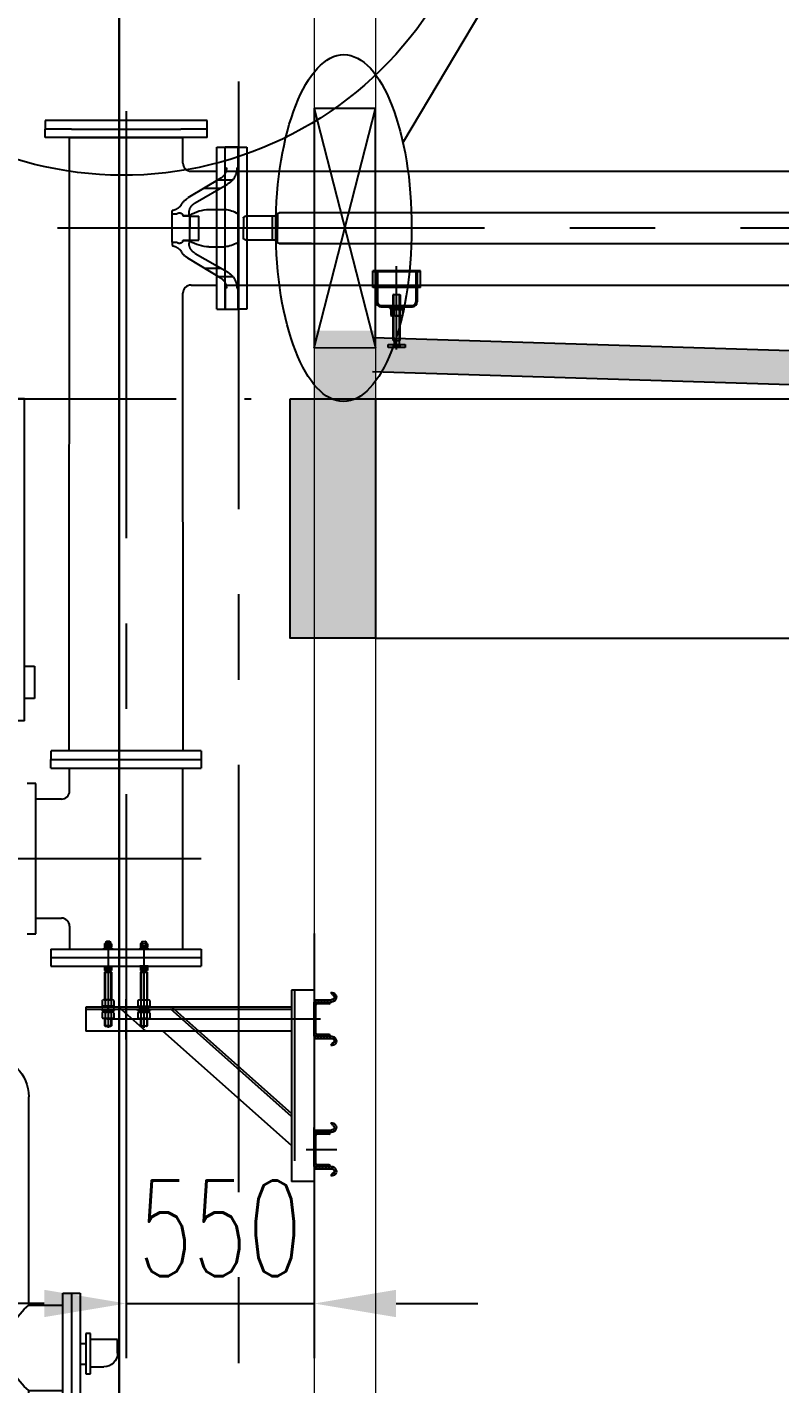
# Model space of a CAD drawing. Extents: x -61205 to 26665, y -81742 to 98141.
# Drawn here: x -31208 to -29004, y -16197 to -12225 of the extents above; entities that cross this region are included whole.
import ezdxf

# ---------------------------------------------------------------- set-up
doc = ezdxf.new("R2010")
doc.units = 0
doc.header["$LTSCALE"] = 1000
doc.header["$MEASUREMENT"] = 0
for name, pattern in [('CENTER', [2, 1.25, -0.25, 0.25, -0.25]), ('DOTE', [2.42, 2, -0.2, 0.02, -0.2]), ('F', [0.75, 0.5, -0.25]), ('G', [2, 1.25, -0.25, 0.25, -0.25])]:
    doc.linetypes.add(name, pattern=pattern)
doc.layers.get('0').update_dxf_attribs({"linetype": 'CONTINUOUS'})
doc.layers.get('DEFPOINTS').update_dxf_attribs({"linetype": 'CONTINUOUS'})
for name, color, linetype in [('01', 7, 'CONTINUOUS'), ('02', 1, 'CONTINUOUS'), ('04', 2, 'F'), ('05', 4, 'G'), ('06', 4, 'G'), ('08', 1, 'CONTINUOUS'), ('09', 3, 'CONTINUOUS'), ('11', 6, 'CONTINUOUS'), ('DOTE', 7, 'CENTER')]:
    doc.layers.add(name, color=color, linetype=linetype)
doc.layers.add('WALL', color=9, linetype='CONTINUOUS', lineweight=13)
doc.styles.add('intecad', font='geditxt.shx', dxfattribs={"width": 0.667, "bigfont": 'hzfs_1.shx'})
doc.dimstyles.new('INTE$0', dxfattribs={"dimscale": 100, "dimtxt": 3.5, "dimasz": 3, "dimexe": 2, "dimexo": 0, "dimgap": 1, "dimtad": 1, "dimdsep": 46, "dimtxsty": 'intecad', "dimcen": 0, "dimclrd": 7, "dimclre": 7, "dimclrt": 6, "dimadec": 0, "dimazin": 2, "dimtp": 0.1, "dimtm": 0.1, "dimtfac": 0.71, "dimtix": 1, "dimtmove": 0, "dimatfit": 3, "dimfxl": 1, "dimlwd": -1, "dimlwe": -1, "dimarcsym": 0})
pattern_1 = [(45, (0, 0), (-4.490128, 4.490128), [])]

# ---------------------------------------------------------------- blocks, each defined once
blk = doc.blocks.new('*D201')
at = {"layer": '09', "color": 7, "transparency": 16777216}
for p, q in [((-26387.8, -13352.7), (-26387.8, -18087.6)), ((-30587.8, -17313.3), (-30587.8, -18087.6)), ((-30287.8, -17887.6), (-26687.8, -17887.6))]:
    blk.add_line(p, q, dxfattribs=at)
for points in [[(-30287.8, -17837.6), (-30287.8, -17937.6), (-30587.8, -17887.6)], [(-26687.8, -17837.6), (-26687.8, -17937.6), (-26387.8, -17887.6)]]:
    blk.add_solid(points, dxfattribs=at)
at = {"layer": 'DEFPOINTS', "color": 0, "transparency": 16777216}
for p in [(-26387.8, -13352.7, 0), (-30587.8, -17313.3, 0), (-26387.8, -17887.6)]:
    blk.add_point(p, dxfattribs=at)
at = {"layer": '09', "color": 6, "transparency": 16777216, "insert": (-28487.8, -17612.6), "char_height": 350, "attachment_point": 5, "style": 'intecad'}
blk.add_mtext('4200', dxfattribs=at)
blk = doc.blocks.new('*D204')
at = {"layer": '09', "color": 7, "transparency": 16777216}
for p, q in [((-30917.8, -14878.3), (-30917.8, -16121.5)), ((-30367.9, -14878.3), (-30367.9, -16121.5)), ((-31157.8, -15961.5), (-31397.8, -15961.5)), ((-30917.8, -15961.5), (-30367.9, -15961.5)), ((-30127.9, -15961.5), (-29887.9, -15961.5))]:
    blk.add_line(p, q, dxfattribs=at)
for points in [[(-31157.8, -15921.5), (-31157.8, -16001.5), (-30917.8, -15961.5)], [(-30127.9, -15921.5), (-30127.9, -16001.5), (-30367.9, -15961.5)]]:
    blk.add_solid(points, dxfattribs=at)
at = {"layer": 'DEFPOINTS', "color": 0, "transparency": 16777216}
for p in [(-30917.8, -14878.3, 0), (-30367.9, -14878.3, 0), (-30367.9, -15961.5)]:
    blk.add_point(p, dxfattribs=at)
at = {"layer": '09', "color": 6, "transparency": 16777216, "insert": (-30642.8, -15741.5), "char_height": 280, "attachment_point": 5, "style": 'intecad'}
blk.add_mtext('550', dxfattribs=at)
blk = doc.blocks.new('螺母')
at = {"layer": '01'}
for p, q in [((-21, 0), (-21, -4.6)), ((21, 0), (-21, 0)), ((21, -4.6), (21, 0)), ((-21, -4.6), (21, -4.6)), ((-17.3, -9.7), (-15, -8.6)), ((-17.3, -9.7), (-17.3, -25.5)), ((-17.3, -25.5), (-15, -26.6)), ((-16.8, -4.6), (-16.8, -8.6)), ((-16.8, -4.6), (-0.8, -4.6)), ((-16.8, -8.6), (1.5, -8.6)), ((15, -8.6), (-15, -8.6)), ((15, -26.6), (-15, -26.6)), ((-8.7, -9.7), (-8.7, -25.5)), ((-0.8, -4.6), (1.5, -8.6)), ((0.8, -4.6), (16.8, -4.6)), ((0.8, -4.6), (3.1, -8.6)), ((3.1, -8.6), (16.8, -8.6)), ((8.7, -9.7), (8.7, -25.5)), ((17.3, -9.7), (15, -8.6)), ((17.3, -25.5), (15, -26.6)), ((16.8, -8.6), (16.8, -4.6)), ((17.3, -9.7), (17.3, -25.5))]:
    blk.add_line(p, q, dxfattribs=at)
for centre, radius, start, end in [((-13, -17.8), 9.19, 61.8938, 111.8938), ((-13, -17.4), 9.19, 248.1062, 298.1062), ((0, -43.7), 35.1, 75.7323, 104.2677), ((0, 8.5), 35.1, 255.7323, 284.2677), ((13, -17.8), 9.19, 68.1062, 118.1062), ((13, -17.4), 9.19, 241.8938, 291.8938)]:
    blk.add_arc(centre, radius, start, end, dxfattribs=at)
blk = doc.blocks.new('51203006P200穿墙支架')
at = {"layer": '01'}
for p, q in [((70, 224.1), (-70, 224.1)), ((-70, 175), (-70, 224.1)), ((70, 221.2), (-70, 221.2)), ((-60, 221.2), (-60, 133)), ((-60, 221.2), (-56, 221.2)), ((-56, 221.2), (-56, 133)), ((56, 221.2), (56, 133)), ((56, 221.2), (60, 221.2)), ((60, 221.2), (60, 133)), ((70, 175), (70, 224.1)), ((70, 175), (-70, 175)), ((-46, 123), (46, 123)), ((-46, 119), (46, 119)), ((-9.9, 20), (-10, 119)), ((10.1, 20), (10, 119)), ((-9.9, 20), (10.1, 20)), ((-7.4, 20), (-7.4, 5)), ((7.6, 20), (7.6, 5))]:
    blk.add_line(p, q, dxfattribs=at)
at = {"layer": '01', "ltscale": 0.5}
for p, q in [((-24.9, 8), (-11.9, 8)), ((-24.9, 0), (-24.9, 8)), ((25.1, 0), (-24.9, 0)), ((-11.9, 8), (12.1, 8)), ((-7.4, 5), (7.6, 5)), ((12.1, 8), (25.1, 8)), ((25.1, 8), (25.1, 0))]:
    blk.add_line(p, q, dxfattribs=at)
at = {"layer": '01'}
for centre, radius, start, end in [((-46, 133), 14, 180, 270), ((-46, 133), 10, 180, 270), ((46, 133), 14, 270, 0), ((46, 133), 10, 270, 0)]:
    blk.add_arc(centre, radius, start, end, dxfattribs=at)
at = {"layer": '02', "ltscale": 0.5}
for p, q in [((-8.4, 20), (-8.4, 155)), ((8.5, 20), (8.4, 155))]:
    blk.add_line(p, q, dxfattribs=at)
at = {"layer": '04', "ltscale": 0.5}
for p, q in [((-8.4, 155), (-10, 153.4)), ((-10, 119), (-10, 153.4)), ((-8.4, 155), (8.4, 155)), ((8.4, 155), (10, 153.4)), ((10, 153.4), (10, 119)), ((-11.9, 8), (-11.9, 5)), ((-11.9, 5), (12.1, 5)), ((12.1, 5), (12.1, 8))]:
    blk.add_line(p, q, dxfattribs=at)
at = {"layer": '05', "ltscale": 0.5}
blk.add_line((0, -6.7), (0, 238.2), dxfattribs=at)
at = {"layer": '11'}
blk.add_blockref('螺母', (0, 119), dxfattribs=at)
blk = doc.blocks.new('454555')
h = blk.add_hatch()
h.set_pattern_fill('ANSI31', color=256, scale=2, style=0)
h.set_pattern_definition(pattern_1)
h.paths.add_polyline_path([(1375.7, 3145.2), (1380.7, 3152.1, 1.093067), (1378.3, 3124.5), (1426.4, 3124.5), (1426.4, 3131.2), (1378.9, 3131.2, -0.873843)])
h = blk.add_hatch()
h.set_pattern_fill('ANSI31', color=256, scale=2, style=0)
h.set_pattern_definition(pattern_1)
h.paths.add_polyline_path([(1378.3, 3024.5, 1.093067), (1380.7, 2996.9), (1375.7, 3003.8, -0.873843), (1378.9, 3017.8), (1426.4, 3017.8), (1426.4, 3024.5)])
at = {"ltscale": 0.5}
for p, q in [((1375.7, 3145.2), (1380.7, 3152.1)), ((1426.4, 3124.5), (1378.3, 3124.5)), ((1426.4, 3131.2), (1378.9, 3131.2)), ((1382.4, 3124.5), (1382.4, 3123.7)), ((1382.4, 3124.5), (1382.4, 3124.5)), ((1382.4, 3124.5), (1382.4, 3124.5)), ((1397.9, 3124.5), (1397.9, 3124.5)), ((1397.9, 3124.5), (1397.9, 3124.5)), ((1426.4, 3124.5), (1426.4, 3131.2)), ((1426.4, 3024.5), (1378.3, 3024.5)), ((1382.4, 3024.5), (1382.4, 3024.5)), ((1382.4, 3024.5), (1382.4, 3024.5)), ((1426.4, 3024.5), (1426.4, 3017.8)), ((1375.7, 3003.8), (1380.7, 2996.9)), ((1426.4, 3017.8), (1378.9, 3017.8))]:
    blk.add_line(p, q, dxfattribs=at)
for centre, radius, start, end in [((1378.3, 3138.4), 13.9, 79.8163, 270), ((1378.3, 3138.4), 7.24, 110.5033, 275.0968), ((1378.3, 3010.6), 13.9, 90, 280.1837), ((1378.3, 3010.6), 7.24, 84.9032, 249.4967)]:
    blk.add_arc(centre, radius, start, end, dxfattribs=at)
blk = doc.blocks.new('平高正装避雷器')
at = {"layer": '01'}
for p, q in [((-220, 0), (-220, -35)), ((220, 0), (-220, 0)), ((220, 0), (220, -35)), ((-220, -35), (-220, -73)), ((220, -35), (-220, -35)), ((220, -35), (220, -73)), ((220, -73), (-220, -73)), ((-220, -73), (-220, -98)), ((220, -98), (220, -73)), ((220, -98), (-220, -98)), ((-168, -148), (-168, -98)), ((168, -98), (168, -148)), ((-198, -178), (-213, -178)), ((213, -178), (198, -178)), ((-333, -908), (-333, -298)), ((333, -298), (333, -1001.4)), ((-483, -873), (-483, -1193)), ((-433, -873), (-483, -873)), ((-458, -873), (-458, -1193)), ((-433, -1193), (-433, -873)), ((-333, -908), (-433, -908)), ((-513.2, -1109), (-513.2, -990.6)), ((-513.2, -990.6), (-500.3, -990.6)), ((-500.3, -990.6), (-500.3, -1109)), ((372.6, -1081), (372.6, -985)), ((372.6, -985), (380.6, -985)), ((380.6, -985), (380.6, -1081)), ((-593, -1009.1), (-513.2, -1009.1)), ((-593, -1048.7), (-593, -1009.1)), ((-483, -1020.2), (-500.3, -1020.2)), ((372.6, -1001.4), (333, -1001.4)), ((389.2, -1016.8), (380.6, -1016.8)), ((389.2, -1008.2), (403.2, -1008.2)), ((389.2, -1056.6), (389.2, -1008.2)), ((395.9, -1008.2), (395.9, -1056.6)), ((403.2, -1008.2), (403.2, -1056.6)), ((403.2, -1016.8), (419, -1016.8)), ((419, -1016.8), (419, -1047.4)), ((372.6, -1061.4), (333, -1061.4)), ((333, -1061.4), (333, -1424)), ((389.2, -1047.4), (380.6, -1047.4)), ((403.2, -1056.6), (389.2, -1056.6)), ((419, -1047.4), (403.2, -1047.4)), ((-513.2, -1088.7), (-553, -1088.7)), ((-500.3, -1109), (-513.2, -1109)), ((-483, -1081.3), (-500.3, -1081.3)), ((380.6, -1081), (372.6, -1081)), ((-333, -1158), (-433, -1158)), ((-333, -1424), (-333, -1158)), ((-483, -1193), (-433, -1193)), ((-363, -1249.5), (-363, -1314.5)), ((-333, -1249.5), (-363, -1249.5)), ((-363, -1249.5), (-333, -1249.5)), ((363, -1249.5), (333, -1249.5)), ((333, -1249.5), (363, -1249.5)), ((363, -1249.5), (363, -1314.5)), ((-363, -1314.5), (-333, -1314.5)), ((363, -1314.5), (333, -1314.5)), ((-333, -1392), (333, -1392)), ((-333, -1424), (333, -1424)), ((-229.6, -1550), (-229.6, -1424)), ((230.4, -1550), (230.4, -1424)), ((230.4, -1438.6), (-229.6, -1438.6)), ((-229.6, -1536.6), (230.4, -1536.6)), ((-229.6, -1550), (230.4, -1550))]:
    blk.add_line(p, q, dxfattribs=at)
for centre, radius, start, end in [((-198, -148), 30, 270, 0), ((198, -148), 30, 180, 270), ((-213, -298), 120, 90, 180), ((213, -298), 120, 0, 90), ((-433, -1033), 160.1, 308.6598, 51.3402), ((372.6, -1031.4), 49.7, 142.8658, 217.1342), ((400.2, -1028.1), 5, 0, 180), ((400.2, -1028.1), 5, 180, 0), ((-553, -1048.7), 40, 180, 270)]:
    blk.add_arc(centre, radius, start, end, dxfattribs=at)
blk = doc.blocks.new('FGHGFH')
at = {"layer": '01'}
for p, q in [((315114.4, 309921.1, 0), (315114.4, 309956.1, 0)), ((315114.4, 309956.1, 0), (315554.4, 309956.1, 0)), ((315554.4, 309921.1, 0), (315554.4, 309956.1, 0)), ((315114.4, 309921.1, 0), (315554.4, 309921.1, 0)), ((315114.4, 309883.1, 0), (315114.4, 309921.1, 0)), ((315554.4, 309883.1, 0), (315554.4, 309921.1, 0)), ((315114.4, 309883.1, 0), (315554.4, 309883.1, 0)), ((315114.4, 309883.1, 0), (315114.4, 309843.1, 0)), ((315554.4, 309883.1, 0), (315554.4, 309843.1, 0)), ((315014.4, 309843.1, 0), (315014.4, 309317.1, 0)), ((315654.4, 309843.1, 0), (315014.4, 309843.1, 0)), ((315654.4, 309843.1, 0), (315654.4, 308901.1, 0)), ((314984.4, 309683.8, 0), (314984.4, 309778.4, 0)), ((314984.4, 309778.4, 0), (315014.4, 309778.4, 0)), ((315684.4, 309778.4, 0), (315654.4, 309778.4, 0)), ((315684.4, 309683.8, 0), (315684.4, 309778.4, 0)), ((315086.6, 309679.6, 0), (315086.6, 309713.1, 0)), ((315086.6, 309713.1, 0), (315115.7, 309713.1, 0)), ((315115.7, 309713.1, 0), (315115.7, 309664.5, 0)), ((315553.1, 309713.1, 0), (315553.1, 309664.5, 0)), ((315582.3, 309713.1, 0), (315553.1, 309713.1, 0)), ((315582.3, 309679.6, 0), (315582.3, 309713.1, 0)), ((315014.4, 309683.8, 0), (314984.4, 309683.8, 0)), ((315086.6, 309679.6, 0), (315115.7, 309664.5, 0)), ((315582.3, 309679.6, 0), (315553.1, 309664.5, 0)), ((315654.4, 309683.8, 0), (315684.4, 309683.8, 0)), ((315014.4, 309317.1, 0), (315014.4, 308901.1, 0)), ((315081.7, 309122.7, 0), (315110.9, 309137.7, 0)), ((315110.9, 309089.2, 0), (315110.9, 309137.7, 0)), ((315587.1, 309122.7, 0), (315558, 309137.7, 0)), ((315558, 309089.2, 0), (315558, 309137.7, 0)), ((315081.7, 309122.7, 0), (315081.7, 309089.2, 0)), ((315587.1, 309122.7, 0), (315587.1, 309089.2, 0)), ((315081.7, 309089.2, 0), (315110.9, 309089.2, 0)), ((315587.1, 309089.2, 0), (315558, 309089.2, 0)), ((315654.4, 308901.1, 0), (315014.4, 308901.1, 0)), ((315259.4, 308901.1, 0), (315259.4, 308856.1, 0)), ((315409.4, 308901.1, 0), (315409.4, 308856.1, 0)), ((315259.4, 308871.1, 0), (315334.4, 308871.1, 0)), ((315259.4, 308856.1, 0), (315334.4, 308856.1, 0)), ((315296.9, 308856.1, 0), (315296.9, 308781.1, 0)), ((315409.4, 308871.1, 0), (315334.4, 308871.1, 0)), ((315409.4, 308856.1, 0), (315334.4, 308856.1, 0)), ((315371.9, 308856.1, 0), (315371.9, 308781.1, 0)), ((315371.9, 308818.2, 0), (315296.9, 308818.2, 0)), ((315296.9, 308781.1, 0), (315372.1, 308781.1, 0))]:
    blk.add_line(p, q, dxfattribs=at)
for radius in [35, 25, 16]:
    blk.add_circle((315334.4, 309401.1, 0), radius, dxfattribs=at)
blk = doc.blocks.new('小电连接')
at = {"layer": '01'}
for p, q in [((-85.6, 54.5), (-39.7, 54.5)), ((-142, 35.5), (-142, 0)), ((0, -39), (0, 39)), ((-142, -35.5), (-142, 0)), ((-85.6, -54.5), (-39.7, -54.5))]:
    blk.add_line(p, q, dxfattribs=at)
for centre, radius, start, end in [((-85.6, -45.5), 100, 90, 123.3788), ((-44.2, -25.4), 80, 57.9915, 86.765), ((-4.1, 39), 4.05, 358.7625, 59.3754), ((-139, 35.5), 3, 123.3788, 180), ((-141.5, 35.5), 0.5, 180, 270), ((-141.5, -35.5), 0.5, 90, 180), ((-139, -35.5), 3, 180, 236.6212), ((-85.6, 45.5), 100, 236.6212, 270), ((-4.1, -39.1), 4.05, 303.2211, 1.2375), ((-44.2, 25.3), 80, 273.235, 301.9887)]:
    blk.add_arc(centre, radius, start, end, dxfattribs=at)
at = {"layer": '04'}
for p, q in [((-141.5, 35), (-115, 35)), ((-115, 35), (-115, -35)), ((-141.5, -35), (-115, -35))]:
    blk.add_line(p, q, dxfattribs=at)
blk = doc.blocks.new('555555555')
at = {"layer": '01'}
for p, q in [((15, 40), (15, 0)), ((115, 45), (20, 45)), ((15, 35), (0, 35)), ((0, 35), (0, -35)), ((15, -40), (15, 0)), ((15, -35), (0, -35)), ((115, -45), (20, -45))]:
    blk.add_line(p, q, dxfattribs=at)
for centre, start, end in [((20, 40), 90, 180), ((20, -40), 180, 270)]:
    blk.add_arc(centre, 5, start, end, dxfattribs=at)
at = {"layer": '04'}
for p, q in [((-85, 30.7), (-85, 0)), ((-77.3, 34.9), (-83.7, 32.6)), ((0, 35), (-76.6, 35)), ((-85, -30.7), (-85, 0)), ((-77.3, -34.9), (-83.7, -32.6)), ((0, -35), (-76.6, -35))]:
    blk.add_line(p, q, dxfattribs=at)
for centre, start, end in [((-83, 30.7), 110, 180), ((-76.6, 33), 90, 110), ((-83, -30.7), 180, 250), ((-76.6, -33), 250, 270)]:
    blk.add_arc(centre, 2, start, end, dxfattribs=at)
blk = doc.blocks.new('户外通气绝缘子')
at = {"layer": '04'}
for p, q in [((-38, 475), (0, 475)), ((-38, 413.5), (-38, 475)), ((0, 475), (0, 413.6)), ((-34.4, 413.5), (-38, 413.5)), ((-3.9, 413.6), (0, 413.6)), ((-50.9, 383.6), (-147.2, 325.8)), ((-126.3, 311.5), (-31.5, 365.9)), ((-58.1, 379.3), (-15.9, 379.3)), ((-99.3, 354.5), (-51.4, 354.5)), ((-193, 278.9), (-193, 288.8)), ((-193, 278.9), (-179.6, 278.9)), ((-193, 278.9), (-193, 186.2)), ((-174.6, 281.9), (-170, 281.9)), ((-143.9, 273.9), (-143.9, 281.1)), ((-162.5, 274.4), (-162.5, 273.9)), ((-143.9, 273.9), (-162.5, 273.9)), ((-162.5, 273.9), (-142, 273.9)), ((-142, 273.9), (-142, 201.1)), ((-162.5, 200.6), (-162.5, 201.1)), ((-162.5, 201.1), (-142, 201.1)), ((-143.9, 201.1), (-162.5, 201.1)), ((-143.9, 201.1), (-143.9, 193.9)), ((-193, 196.1), (-179.6, 196.1)), ((-193, 196.1), (-193, 186.2)), ((-174.6, 193.1), (-170, 193.1)), ((-126.3, 163.5), (-31.5, 109.1)), ((-50.9, 91.4), (-147.2, 149.2)), ((-99.3, 120.5), (-51.4, 120.5)), ((-99.3, 120.5), (-51.4, 120.5)), ((-58.1, 95.7), (-15.9, 95.7)), ((-58.1, 95.7), (-15.9, 95.7)), ((-38, 61.5), (-38, 0)), ((-34.4, 61.5), (-38, 61.5)), ((-34.4, 61.5), (-38, 61.5)), ((-3.9, 61.4), (0, 61.4)), ((-3.9, 61.4), (0, 61.4)), ((0, 0), (0, 61.4)), ((-38, 0), (0, 0))]:
    blk.add_line(p, q, dxfattribs=at)
for centre, radius, start, end in [((-70.3, 413.8), 35.9, 302.8119, 359.643), ((-58.9, 413.6), 55, 299.8683, 0), ((-118.9, 278.6), 55, 120.9692, 151.5974), ((-199.7, 328.2), 40, 279.585, 324.1523), ((-179.6, 281.7), 2.8, 270, 332.336), ((-174.6, 279.1), 2.8, 90, 152.336), ((-170, 274.4), 7.5, 0, 90), ((-108.9, 281.1), 35, 119.8683, 180), ((-170, 200.6), 7.5, 270, 0), ((-199.7, 146.8), 40, 35.8477, 80.415), ((-179.6, 193.3), 2.8, 27.664, 90), ((-174.6, 195.9), 2.8, 207.664, 270), ((-118.9, 196.4), 55, 208.4026, 239.0308), ((-108.9, 193.9), 35, 180, 240.1317), ((-70.3, 61.2), 35.9, 0.357, 57.1881), ((-70.3, 61.2), 35.9, 0.357, 57.1881), ((-58.9, 61.4), 55, 360, 60.1317), ((-58.9, 61.4), 55, 360, 60.1317)]:
    blk.add_arc(centre, radius, start, end, dxfattribs=at)

msp = doc.modelspace()

# ---------------------------------------------------------------- hatches: boundary and pattern name
at = {"ltscale": 0.5}
h = msp.add_hatch(dxfattribs=at)
h.set_pattern_fill('ANSI31', color=256, scale=3, angle=-90, style=0)
h.set_pattern_definition([(225, (-30040.99, -14561.046), (-6.73519, 6.73519), [])])
edge = h.paths.add_edge_path()
edge.add_ellipse((-30358.652, -15088.665), major_axis=(3.182, 3.182), ratio=1, start_angle=45, end_angle=135)
edge.add_line((-30363.152, -15088.665), (-30363.152, -15169.065))
edge.add_ellipse((-30358.652, -15169.065), major_axis=(-3.182, 3.182), ratio=1, start_angle=45, end_angle=135)
edge.add_line((-30358.652, -15173.565), (-30324.952, -15173.565))
edge.add_ellipse((-30324.952, -15178.065), major_axis=(-3.182, 3.182), ratio=1, start_angle=225, end_angle=315, ccw=False)
edge.add_line((-30320.452, -15178.065), (-30320.452, -15178.865))
edge.add_line((-30320.452, -15178.865), (-30368.452, -15178.865))
edge.add_line((-30368.452, -15178.865), (-30368.452, -15078.865))
edge.add_line((-30368.452, -15078.865), (-30320.452, -15078.865))
edge.add_line((-30320.452, -15078.865), (-30320.452, -15079.665))
edge.add_ellipse((-30324.952, -15079.665), major_axis=(3.182, 3.182), ratio=1, start_angle=225, end_angle=315, ccw=False)
edge.add_line((-30324.952, -15084.165), (-30358.652, -15084.165))
h = msp.add_hatch(dxfattribs=at)
h.set_pattern_fill('ANSI31', color=256, scale=3, angle=-90, style=0)
h.set_pattern_definition([(225, (-30040.99, -14942.561), (-6.73519, 6.73519), [])])
edge = h.paths.add_edge_path()
edge.add_ellipse((-30358.652, -15470.181), major_axis=(-3.182, 3.182), ratio=1, start_angle=-45, end_angle=45)
edge.add_line((-30363.152, -15470.181), (-30363.152, -15550.581))
edge.add_ellipse((-30358.652, -15550.581), major_axis=(3.182, 3.182), ratio=1, start_angle=135, end_angle=225)
edge.add_line((-30358.652, -15555.081), (-30324.952, -15555.081))
edge.add_ellipse((-30324.952, -15559.581), major_axis=(3.182, 3.182), ratio=1, start_angle=315, end_angle=405, ccw=False)
edge.add_line((-30320.452, -15559.581), (-30320.452, -15560.381))
edge.add_line((-30320.452, -15560.381), (-30368.452, -15560.381))
edge.add_line((-30368.452, -15560.381), (-30368.452, -15460.381))
edge.add_line((-30368.452, -15460.381), (-30320.452, -15460.381))
edge.add_line((-30320.452, -15460.381), (-30320.452, -15461.181))
edge.add_ellipse((-30324.952, -15461.181), major_axis=(-3.182, 3.182), ratio=1, start_angle=135, end_angle=225, ccw=False)
edge.add_line((-30324.952, -15465.681), (-30358.652, -15465.681))
at = {"layer": '01'}
for points in [[(-30367.871, -13313.339), (-30187.871, -13313.339), (-30187.871, -13113.339), (-30367.871, -13113.339)], [(-30187.871, -13133.51), (-30187.871, -13233.558), (-24562.871, -13408.717), (-24562.871, -13308.668)], [(-30437.871, -14013.339), (-30187.871, -14013.339), (-30187.871, -13313.339), (-30437.871, -13313.339)]]:
    msp.add_hatch(color=256, dxfattribs=at).paths.add_polyline_path(points)

# ---------------------------------------------------------------- linework, layer by layer
for p, q in [((-30937.871, -17313.339), (-30937.871, -5813.339)), ((-30107.601, -12563.218), (-29821.093, -12080.493)), ((-30975.817, -14901.059), (-30975.817, -14907.443)), ((-30965.964, -14901.059), (-30965.964, -14907.443)), ((-30870.817, -14901.059), (-30870.817, -14907.443)), ((-30860.964, -14901.059), (-30860.964, -14907.443)), ((-30979.357, -14991.059), (-30979.357, -15072.865)), ((-30962.424, -14991.059), (-30962.424, -15072.865)), ((-30874.357, -14991.059), (-30874.357, -15072.865)), ((-30857.424, -14991.059), (-30857.424, -15072.865)), ((-30979.357, -15126.865), (-30979.357, -15150.593)), ((-30962.424, -15126.865), (-30962.424, -15150.593)), ((-30874.357, -15126.865), (-30874.357, -15150.593)), ((-30857.424, -15126.865), (-30857.424, -15150.593)), ((-30968.758, -15149.059), (-30980.89, -15149.059)), ((-30960.89, -15149.059), (-30968.758, -15149.059)), ((-30875.89, -15149.059), (-30868.022, -15149.059)), ((-30868.022, -15149.059), (-30855.89, -15149.059))]:
    msp.add_line(p, q)
at = {"ltscale": 0.5}
for p, q in [((-30368.452, -15078.865, -0.009), (-30368.452, -15178.865, -0.009)), ((-30368.452, -15078.865, -0.009), (-30368.452, -15178.865, -0.009)), ((-30368.452, -15078.865, -0.009), (-30320.452, -15078.865, -0.009)), ((-30363.152, -15088.665, -0.009), (-30363.152, -15169.065, -0.009)), ((-30324.952, -15084.165, -0.009), (-30358.652, -15084.165, -0.009)), ((-30320.452, -15078.865, -0.009), (-30320.452, -15078.865, -0.009)), ((-30320.452, -15078.865, -0.009), (-30320.452, -15078.865, -0.009)), ((-30320.452, -15078.865, -0.009), (-30320.452, -15079.665, -0.009)), ((-30368.452, -15178.865, -0.009), (-30320.452, -15178.865, -0.009)), ((-30324.952, -15173.565, -0.009), (-30358.652, -15173.565, -0.009)), ((-30320.452, -15178.865, -0.009), (-30320.452, -15178.065, -0.009)), ((-30320.452, -15178.865, -0.009), (-30320.452, -15178.865, -0.009)), ((-30320.452, -15178.865, -0.009), (-30320.452, -15178.865, -0.009)), ((-30368.452, -15460.381, -0.009), (-30368.452, -15560.381, -0.009)), ((-30368.452, -15460.381, -0.009), (-30368.452, -15560.381, -0.009)), ((-30368.452, -15460.381, -0.009), (-30320.452, -15460.381, -0.009)), ((-30368.452, -15460.915, -0.009), (-30368.452, -15559.847, -0.009)), ((-30368.452, -15460.915, -0.009), (-30368.452, -15559.847, -0.009)), ((-30363.152, -15470.181, -0.009), (-30363.152, -15550.581, -0.009)), ((-30324.952, -15465.681, -0.009), (-30358.652, -15465.681, -0.009)), ((-30320.452, -15460.381, -0.009), (-30320.452, -15460.381, -0.009)), ((-30320.452, -15460.381, -0.009), (-30320.452, -15460.381, -0.009)), ((-30320.452, -15460.381, -0.009), (-30320.452, -15461.181, -0.009)), ((-30368.452, -15560.381, -0.009), (-30320.452, -15560.381, -0.009)), ((-30324.952, -15555.081, -0.009), (-30358.652, -15555.081, -0.009)), ((-30320.452, -15560.381, -0.009), (-30320.452, -15559.581, -0.009)), ((-30320.452, -15560.381, -0.009), (-30320.452, -15560.381, -0.009)), ((-30320.452, -15560.381, -0.009), (-30320.452, -15560.381, -0.009))]:
    msp.add_line(p, q, dxfattribs=at)
at = {"color": 4}
msp.add_lwpolyline([(-42575.59, -676.048, -0.52056705), (-40575.59, -676.048, -0.52056705), (-38575.59, -676.048, -0.52056705), (-36575.59, -676.048, -0.52056705), (-34575.59, -676.048, -0.52056705), (-32575.59, -676.048, -0.52056705), (-30575.59, -676.048, -0.52056705), (-29964.347, -2064.804, -0.52056705), (-29964.347, -4064.804, -0.52056705), (-29964.347, -6064.804, -0.52056705), (-29964.347, -8064.804, -0.52056705), (-29964.347, -10064.804, -0.52056705), (-29964.347, -12064.804, -0.52056705), (-31707.296, -12321.856, -0.52056705), (-33707.296, -12321.856, -0.52056705), (-35707.296, -12321.856, -0.52056705), (-37707.296, -12321.856, -0.52056705), (-39707.296, -12321.856, -0.52056705), (-41707.296, -12321.856, -0.52056705)], format="xyb", dxfattribs=at)
for points in [[(-30187.871, -12813.339), (-30187.871, -12463.339), (-30367.871, -12463.339), (-30367.871, -13163.339), (-30187.871, -13162.743), (-30187.871, -12813.339)], [(-30367.871, -12463.339), (-30187.871, -13162.743)], [(-30367.871, -13163.339), (-30187.871, -12463.339)]]:
    msp.add_lwpolyline(points)
at = {"ltscale": 0.5}
for centre, start, end in [((-30358.652, -15088.665, -0.009), 90, 180), ((-30324.952, -15079.665, -0.009), 270, 0), ((-30358.652, -15169.065, -0.009), 180, 270), ((-30324.952, -15178.065, -0.009), 0, 90), ((-30358.652, -15470.181, -0.009), 90, 180), ((-30324.952, -15461.181, -0.009), 270, 0), ((-30358.652, -15550.581, -0.009), 180, 270), ((-30324.952, -15559.581, -0.009), 0, 90)]:
    msp.add_arc(centre, 4.5, start, end, dxfattribs=at)
msp.add_ellipse((-30281.127, -12813.19), major_axis=(-0.702, -507.737), ratio=0.39198408)
at = {"layer": '01'}
for p, q in [((-30937.871, -7513.339), (-30937.871, -19113.339)), ((-30937.871, -7513.339), (-30937.871, -19113.339)), ((-30680.329, -12498.339), (-31155.329, -12498.339)), ((-31155.329, -12498.339), (-31155.329, -12523.339)), ((-30680.329, -12523.339), (-30680.329, -12498.339)), ((-31077.829, -12523.339), (-31155.329, -12523.339)), ((-31155.329, -12548.339), (-31155.329, -12523.339)), ((-31083.829, -12548.339), (-31155.329, -12548.339)), ((-30680.329, -12548.339), (-31155.329, -12548.339)), ((-31084.503, -14343.926, 0.005), (-31083.829, -12548.339)), ((-31083.829, -12548.339), (-30751.829, -12548.339)), ((-31077.829, -12523.339), (-30757.829, -12523.339)), ((-30680.329, -12523.339), (-30757.829, -12523.339)), ((-30751.829, -12622.639), (-30751.829, -12548.339)), ((-30680.329, -12548.339), (-30751.829, -12548.339)), ((-30680.329, -12548.339), (-30680.329, -12523.339)), ((-30652.829, -12575.839), (-30627.829, -12575.839)), ((-30652.829, -13050.839), (-30652.829, -12575.839)), ((-30627.829, -12653.339), (-30627.829, -12575.839)), ((-30589.829, -12575.839), (-30627.829, -12575.839)), ((-30589.829, -12575.839), (-30564.829, -12575.839)), ((-30589.829, -13050.839), (-30589.829, -12575.839)), ((-30564.829, -12575.839), (-30564.829, -13050.839)), ((-30727.829, -12646.639), (-30652.829, -12646.639)), ((-30627.829, -12973.339), (-30627.829, -12653.339)), ((-30624.829, -12646.639), (-26740.809, -12646.639, -0.006)), ((-26830.809, -12768.339, -0.006), (-30374.829, -12768.383)), ((-30469.921, -12858.382), (-26830.809, -12858.339, -0.006)), ((-30727.829, -12980.039), (-30652.829, -12980.039)), ((-30627.829, -13050.839), (-30627.829, -12973.339)), ((-30624.829, -12980.039), (-26740.809, -12980.039, -0.006)), ((-30751.169, -14343.926, 0.005), (-30751.829, -13004.039)), ((-30652.829, -13050.839), (-30627.829, -13050.839)), ((-30627.829, -13050.839), (-30589.829, -13050.839)), ((-30564.829, -13050.839), (-30589.829, -13050.839)), ((-30193.348, -13133.339), (-24412.871, -13313.339)), ((-30196.46, -13233.291), (-24415.984, -13413.291)), ((-30187.871, -14013.339), (-24562.871, -14013.339)), ((-30917.809, -14343.926, 0.005), (-31137.809, -14343.926, 0.005)), ((-31137.809, -14368.926, 0.005), (-31137.809, -14343.926, 0.005)), ((-31137.809, -14368.926, 0.005), (-30917.809, -14368.926, 0.005)), ((-30697.809, -14343.926, 0.005), (-30917.809, -14343.926, 0.005)), ((-30917.809, -14368.926, 0.005), (-30697.809, -14368.926, 0.005)), ((-30697.809, -14343.926, 0.005), (-30697.809, -14368.926, 0.005)), ((-31138.39, -14393.865, -0.003), (-30698.39, -14393.865, -0.003)), ((-31182.748, -14438.865, 0.005), (-31207.748, -14438.865, 0.005)), ((-31182.748, -14484.665, 0.005), (-31182.748, -14438.865, 0.005)), ((-31182.748, -14878.865, 0.005), (-31182.748, -14484.665, 0.005)), ((-31107.048, -14484.665, 0.005), (-31182.748, -14484.665, 0.005)), ((-31182.748, -14833.065, 0.005), (-31107.048, -14833.065, 0.005)), ((-31207.748, -14878.865, 0.005), (-31182.748, -14878.865, 0.005)), ((-31138.39, -14923.865), (-30698.39, -14923.865)), ((-31138.39, -14923.865), (-31138.39, -14948.865)), ((-30982.89, -14921.365), (-30958.89, -14921.365)), ((-30982.89, -14923.865), (-30982.89, -14921.365)), ((-30958.89, -14923.865), (-30982.89, -14923.865)), ((-30981.285, -14908.248), (-30979.89, -14907.443)), ((-30981.285, -14908.248), (-30981.285, -14917.437)), ((-30981.285, -14917.437), (-30979.89, -14918.243)), ((-30980.09, -14918.243), (-30970.503, -14918.243)), ((-30980.09, -14921.343), (-30980.09, -14918.243)), ((-30980.09, -14921.343), (-30971.51, -14921.343)), ((-30979.89, -14907.443), (-30961.89, -14907.443)), ((-30979.89, -14918.243), (-30961.89, -14918.243)), ((-30976.89, -14902.059), (-30976.89, -14907.443)), ((-30964.89, -14923.865), (-30976.89, -14923.865)), ((-30976.088, -14908.248), (-30976.088, -14917.437)), ((-30971.51, -14921.343), (-30970.503, -14918.243)), ((-30970.27, -14921.343), (-30969.263, -14918.243)), ((-30970.27, -14921.343), (-30961.69, -14921.343)), ((-30969.263, -14918.243), (-30961.69, -14918.243)), ((-30965.693, -14908.248), (-30965.693, -14917.437)), ((-30964.89, -14902.059), (-30964.89, -14907.443)), ((-30960.495, -14908.248), (-30961.89, -14907.443)), ((-30960.495, -14917.437), (-30961.89, -14918.243)), ((-30961.69, -14918.243), (-30961.69, -14921.343)), ((-30960.495, -14908.248), (-30960.495, -14917.437)), ((-30958.89, -14921.365), (-30958.89, -14923.865)), ((-30877.89, -14921.365), (-30877.89, -14923.865)), ((-30853.89, -14921.365), (-30877.89, -14921.365)), ((-30877.89, -14923.865), (-30853.89, -14923.865)), ((-30876.285, -14908.248), (-30874.89, -14907.443)), ((-30876.285, -14908.248), (-30876.285, -14917.437)), ((-30876.285, -14917.437), (-30874.89, -14918.243)), ((-30875.09, -14918.243), (-30875.09, -14921.343)), ((-30867.518, -14918.243), (-30875.09, -14918.243)), ((-30866.51, -14921.343), (-30875.09, -14921.343)), ((-30856.89, -14907.443), (-30874.89, -14907.443)), ((-30856.89, -14918.243), (-30874.89, -14918.243)), ((-30871.89, -14902.059), (-30871.89, -14907.443)), ((-30871.89, -14923.865), (-30859.89, -14923.865)), ((-30871.088, -14908.248), (-30871.088, -14917.437)), ((-30866.51, -14921.343), (-30867.518, -14918.243)), ((-30856.69, -14918.243), (-30866.278, -14918.243)), ((-30865.27, -14921.343), (-30866.278, -14918.243)), ((-30856.69, -14921.343), (-30865.27, -14921.343)), ((-30860.693, -14908.248), (-30860.693, -14917.437)), ((-30859.89, -14902.059), (-30859.89, -14907.443)), ((-30855.495, -14908.248), (-30856.89, -14907.443)), ((-30855.495, -14917.437), (-30856.89, -14918.243)), ((-30856.69, -14921.343), (-30856.69, -14918.243)), ((-30855.495, -14908.248), (-30855.495, -14917.437)), ((-30853.89, -14923.865), (-30853.89, -14921.365)), ((-30698.39, -14923.865), (-30698.39, -14948.865)), ((-31138.39, -14948.865), (-31138.39, -14973.865)), ((-31138.39, -14948.865), (-30698.39, -14948.865)), ((-31138.39, -14948.865), (-30698.39, -14948.865)), ((-31138.39, -14973.865), (-30698.39, -14973.865)), ((-30982.89, -14973.865), (-30958.89, -14973.865)), ((-30982.89, -14976.365), (-30982.89, -14973.865)), ((-30958.89, -14973.865), (-30958.89, -14976.365)), ((-30877.89, -14973.865), (-30877.89, -14976.365)), ((-30853.89, -14973.865), (-30877.89, -14973.865)), ((-30853.89, -14976.365), (-30853.89, -14973.865)), ((-30698.39, -14948.865), (-30698.39, -14973.865)), ((-30958.89, -14976.365), (-30982.89, -14976.365)), ((-30981.285, -14977.171), (-30979.89, -14976.365)), ((-30981.285, -14977.171), (-30981.285, -14986.36)), ((-30981.285, -14986.36), (-30980.669, -14986.715)), ((-30962.281, -14991.059), (-30980.89, -14991.059)), ((-30980.89, -14991.059), (-30980.89, -15072.865)), ((-30979.89, -14976.365), (-30961.89, -14976.365)), ((-30979.499, -14991.059), (-30960.89, -14991.059)), ((-30978.687, -14987.165), (-30970.503, -14987.165)), ((-30978.687, -14987.165), (-30963.094, -14987.165)), ((-30964.89, -14976.365), (-30976.89, -14976.365)), ((-30976.89, -14987.165), (-30976.89, -14988.302)), ((-30964.89, -14988.302), (-30976.89, -14988.302)), ((-30976.088, -14977.171), (-30976.088, -14986.36)), ((-30975.817, -14988.302), (-30975.817, -14991.059)), ((-30969.263, -14987.165), (-30963.094, -14987.165)), ((-30965.964, -14988.302), (-30965.964, -14991.059)), ((-30965.693, -14977.171), (-30965.693, -14986.36)), ((-30964.89, -14987.165), (-30964.89, -14988.302)), ((-30960.495, -14977.171), (-30961.89, -14976.365)), ((-30960.495, -14986.36), (-30961.111, -14986.715)), ((-30960.89, -14991.059), (-30960.89, -15072.865)), ((-30960.495, -14977.171), (-30960.495, -14986.36)), ((-30877.89, -14976.365), (-30853.89, -14976.365)), ((-30876.285, -14977.171), (-30874.89, -14976.365)), ((-30876.285, -14977.171), (-30876.285, -14986.36)), ((-30876.285, -14986.36), (-30875.669, -14986.715)), ((-30875.89, -14991.059), (-30875.89, -15072.865)), ((-30857.281, -14991.059), (-30875.89, -14991.059)), ((-30856.89, -14976.365), (-30874.89, -14976.365)), ((-30874.499, -14991.059), (-30855.89, -14991.059)), ((-30867.518, -14987.165), (-30873.687, -14987.165)), ((-30858.094, -14987.165), (-30873.687, -14987.165)), ((-30871.89, -14976.365), (-30859.89, -14976.365)), ((-30871.89, -14987.165), (-30871.89, -14988.302)), ((-30871.89, -14988.302), (-30859.89, -14988.302)), ((-30871.088, -14977.171), (-30871.088, -14986.36)), ((-30870.817, -14988.302), (-30870.817, -14991.059)), ((-30858.094, -14987.165), (-30866.278, -14987.165)), ((-30860.964, -14988.302), (-30860.964, -14991.059)), ((-30860.693, -14977.171), (-30860.693, -14986.36)), ((-30859.89, -14987.165), (-30859.89, -14988.302)), ((-30855.495, -14977.171), (-30856.89, -14976.365)), ((-30855.495, -14986.36), (-30856.111, -14986.715)), ((-30855.89, -14991.059), (-30855.89, -15072.865)), ((-30855.495, -14977.171), (-30855.495, -14986.36)), ((-30433.452, -15043.865, -0.009), (-30433.452, -15603.865, -0.009)), ((-30368.452, -15043.865, -0.009), (-30433.452, -15043.865, -0.009)), ((-30952.39, -15090.865), (-30989.39, -15090.865)), ((-30989.39, -15090.865), (-30989.39, -15093.865)), ((-30988.215, -15074.208), (-30987.189, -15073.615)), ((-30988.215, -15074.208), (-30988.215, -15090.865)), ((-30955.89, -15090.865), (-30985.89, -15090.865)), ((-30957.897, -15072.865), (-30983.884, -15072.865)), ((-30979.553, -15074.208), (-30979.553, -15090.865)), ((-30962.228, -15074.208), (-30962.228, -15090.865)), ((-30953.565, -15074.208), (-30954.592, -15073.615)), ((-30953.565, -15074.208), (-30953.565, -15090.865)), ((-30952.39, -15093.865), (-30952.39, -15090.865)), ((-30884.39, -15093.865), (-30884.39, -15090.865)), ((-30884.39, -15090.865), (-30847.39, -15090.865)), ((-30883.215, -15074.208), (-30882.189, -15073.615)), ((-30883.215, -15074.208), (-30883.215, -15090.865)), ((-30880.89, -15090.865), (-30850.89, -15090.865)), ((-30878.884, -15072.865), (-30852.897, -15072.865)), ((-30874.553, -15074.208), (-30874.553, -15090.865)), ((-30857.228, -15074.208), (-30857.228, -15090.865)), ((-30848.565, -15074.208), (-30849.592, -15073.615)), ((-30848.565, -15074.208), (-30848.565, -15090.865)), ((-30847.39, -15090.865), (-30847.39, -15093.865)), ((-30960.007, -15093.865, -0.009), (-31035.452, -15093.865, -0.009)), ((-31035.452, -15093.865, -0.009), (-31035.452, -15163.865, -0.009)), ((-30433.452, -15100.865, -0.009), (-31035.452, -15100.865, -0.009)), ((-30989.39, -15100.865), (-30989.82, -15100.865)), ((-30989.39, -15093.865), (-30985.99, -15093.865)), ((-30952.39, -15100.865), (-30989.39, -15100.865)), ((-30989.39, -15100.865), (-30989.39, -15103.865)), ((-30989.39, -15103.865), (-30985.99, -15103.865)), ((-30988.215, -15110.208), (-30985.89, -15108.865)), ((-30988.215, -15110.208), (-30988.215, -15125.523)), ((-30988.215, -15125.523), (-30985.89, -15126.865)), ((-30973.515, -15093.865), (-30985.99, -15093.865)), ((-30973.515, -15103.865), (-30985.99, -15103.865)), ((-30985.99, -15103.865), (-30985.99, -15108.865)), ((-30985.89, -15108.865), (-30985.99, -15108.865)), ((-30955.89, -15108.865), (-30985.89, -15108.865)), ((-30955.89, -15126.865), (-30985.89, -15126.865)), ((-30980.89, -15126.865), (-30980.89, -15149.059)), ((-30979.553, -15110.208), (-30979.553, -15125.523)), ((-30973.515, -15093.865), (-30971.515, -15093.865)), ((-30973.515, -15103.865), (-30971.515, -15103.865)), ((-30971.89, -15108.865), (-30973.515, -15103.865)), ((-30955.79, -15093.865), (-30971.515, -15093.865)), ((-30969.89, -15108.865), (-30971.515, -15103.865)), ((-30955.79, -15103.865), (-30971.515, -15103.865)), ((-30962.228, -15110.208), (-30962.228, -15125.523)), ((-30960.89, -15126.865), (-30960.89, -15149.059)), ((-30433.452, -15093.865, -0.009), (-30960.007, -15093.865, -0.009)), ((-30955.79, -15108.865), (-30955.89, -15108.865)), ((-30953.565, -15110.208), (-30955.89, -15108.865)), ((-30953.565, -15125.523), (-30955.89, -15126.865)), ((-30955.79, -15093.865), (-30952.39, -15093.865)), ((-30955.79, -15108.865), (-30955.79, -15103.865)), ((-30955.79, -15103.865), (-30952.39, -15103.865)), ((-30953.565, -15110.208), (-30953.565, -15125.523)), ((-30952.39, -15103.865), (-30952.39, -15100.865)), ((-30880.99, -15093.865), (-30884.39, -15093.865)), ((-30884.39, -15103.865), (-30884.39, -15100.865)), ((-30884.39, -15100.865), (-30847.39, -15100.865)), ((-30880.99, -15103.865), (-30884.39, -15103.865)), ((-30883.215, -15110.208), (-30880.89, -15108.865)), ((-30883.215, -15110.208), (-30883.215, -15125.523)), ((-30883.215, -15125.523), (-30880.89, -15126.865)), ((-30880.99, -15093.865), (-30865.266, -15093.865)), ((-30880.99, -15108.865), (-30880.99, -15103.865)), ((-30880.99, -15103.865), (-30865.266, -15103.865)), ((-30880.99, -15108.865), (-30880.89, -15108.865)), ((-30880.89, -15108.865), (-30850.89, -15108.865)), ((-30880.89, -15126.865), (-30850.89, -15126.865)), ((-30875.89, -15126.865), (-30875.89, -15149.059)), ((-30874.553, -15110.208), (-30874.553, -15125.523)), ((-30866.89, -15108.865), (-30865.266, -15103.865)), ((-30863.266, -15093.865), (-30865.266, -15093.865)), ((-30863.266, -15103.865), (-30865.266, -15103.865)), ((-30864.89, -15108.865), (-30863.266, -15103.865)), ((-30863.266, -15093.865), (-30850.79, -15093.865)), ((-30863.266, -15103.865), (-30850.79, -15103.865)), ((-30857.228, -15110.208), (-30857.228, -15125.523)), ((-30855.89, -15126.865), (-30855.89, -15149.059)), ((-30850.89, -15108.865), (-30850.79, -15108.865)), ((-30848.565, -15110.208), (-30850.89, -15108.865)), ((-30848.565, -15125.523), (-30850.89, -15126.865)), ((-30847.39, -15093.865), (-30850.79, -15093.865)), ((-30847.39, -15103.865), (-30850.79, -15103.865)), ((-30850.79, -15103.865), (-30850.79, -15108.865)), ((-30848.565, -15110.208), (-30848.565, -15125.523)), ((-30847.39, -15100.865), (-30847.39, -15103.865)), ((-30847.39, -15100.865), (-30846.96, -15100.865)), ((-30433.452, -15163.865, -0.009), (-31035.452, -15163.865, -0.009)), ((-30433.452, -15498.535, -0.009), (-30810.452, -15163.865, -0.009)), ((-30433.452, -15404.933, -0.009), (-30705.01, -15163.865, -0.009)), ((-30368.452, -15603.865, -0.009), (-30433.452, -15603.865, -0.009))]:
    msp.add_line(p, q, dxfattribs=at)
at = {"layer": '01', "linetype": 'Continuous', "lineweight": 15}
for p, q in [((-30976.89, -14902.059), (-30969.611, -14902.059)), ((-30969.824, -14901.059), (-30975.89, -14901.059)), ((-30965.89, -14901.059), (-30969.824, -14901.059)), ((-30969.611, -14902.059), (-30964.89, -14902.059)), ((-30867.17, -14902.059), (-30871.89, -14902.059)), ((-30870.89, -14901.059), (-30866.956, -14901.059)), ((-30859.89, -14902.059), (-30867.17, -14902.059)), ((-30866.956, -14901.059), (-30860.89, -14901.059)), ((-30978.89, -15151.059), (-30969.185, -15151.059)), ((-30969.185, -15151.059), (-30962.89, -15151.059)), ((-30867.596, -15151.059), (-30873.89, -15151.059)), ((-30857.89, -15151.059), (-30867.596, -15151.059))]:
    msp.add_line(p, q, dxfattribs=at)
at = {"layer": '01'}
msp.add_lwpolyline([(-30437.871, -13313.339), (-30187.871, -13313.339), (-30187.871, -14013.339), (-30437.871, -14013.339), (-30437.871, -13313.339)], dxfattribs=at)
for centre, radius, start, end in [((-30727.829, -12622.639), 24, 180, 270), ((-30727.829, -13004.039), 24, 90, 180), ((-31107.048, -14461.365, 0.005), 23.3, 270, 0), ((-31107.048, -14856.365, 0.005), 23.3, 0, 90), ((-30978.687, -14912.038), 4.595, 55.561531, 115.561531), ((-30978.687, -14913.647), 4.595, 244.438469, 304.438469), ((-30970.89, -14924.616), 17.173, 72.383031, 107.616969), ((-30970.89, -14901.069), 17.173, 252.383031, 287.616969), ((-30963.094, -14912.038), 4.595, 64.438469, 124.438469), ((-30963.094, -14913.647), 4.595, 235.561531, 295.561531), ((-30873.687, -14912.038), 4.595, 55.561531, 115.561531), ((-30873.687, -14913.647), 4.595, 244.438469, 304.438469), ((-30865.89, -14924.616), 17.173, 72.383031, 107.616969), ((-30865.89, -14901.069), 17.173, 252.383031, 287.616969), ((-30858.094, -14912.038), 4.595, 64.438469, 124.438469), ((-30858.094, -14913.647), 4.595, 235.561531, 295.561531), ((-30978.687, -14980.961), 4.595, 55.561531, 115.561531), ((-30978.687, -14982.57), 4.595, 244.438469, 304.438469), ((-30970.89, -14993.538), 17.173, 72.383031, 107.616969), ((-30970.89, -14969.992), 17.173, 252.383031, 287.616969), ((-30963.094, -14980.961), 4.595, 64.438469, 124.438469), ((-30963.094, -14982.57), 4.595, 235.561531, 295.561531), ((-30873.687, -14980.961), 4.595, 55.561531, 115.561531), ((-30873.687, -14982.57), 4.595, 244.438469, 304.438469), ((-30865.89, -14993.538), 17.173, 72.383031, 107.616969), ((-30865.89, -14969.992), 17.173, 252.383031, 287.616969), ((-30858.094, -14980.961), 4.595, 64.438469, 124.438469), ((-30858.094, -14982.57), 4.595, 235.561531, 295.561531), ((-30983.884, -15080.524), 7.659, 55.561531, 115.561531), ((-30970.89, -15101.487), 28.622, 72.383031, 107.616969), ((-30957.897, -15080.524), 7.659, 64.438469, 124.438469), ((-30878.884, -15080.524), 7.659, 55.561531, 115.561531), ((-30865.89, -15101.487), 28.622, 72.383031, 107.616969), ((-30852.897, -15080.524), 7.659, 64.438469, 124.438469), ((-30983.884, -15116.524), 7.659, 55.561531, 115.561531), ((-30983.884, -15119.206), 7.659, 244.438469, 304.438469), ((-30970.89, -15137.487), 28.622, 72.383031, 107.616969), ((-30970.89, -15098.243), 28.622, 252.383031, 287.616969), ((-30957.897, -15116.524), 7.659, 64.438469, 124.438469), ((-30957.897, -15119.206), 7.659, 235.561531, 295.561531), ((-30878.884, -15116.524), 7.659, 55.561531, 115.561531), ((-30878.884, -15119.206), 7.659, 244.438469, 304.438469), ((-30865.89, -15137.487), 28.622, 72.383031, 107.616969), ((-30865.89, -15098.243), 28.622, 252.383031, 287.616969), ((-30852.897, -15116.524), 7.659, 64.438469, 124.438469), ((-30852.897, -15119.206), 7.659, 235.561531, 295.561531)]:
    msp.add_arc(centre, radius, start, end, dxfattribs=at)
at = {"layer": '01', "linetype": 'Continuous', "lineweight": 15}
for points in [[(-30976.89, -14902.059), (-30975.89, -14901.059)], [(-30965.89, -14901.059), (-30964.89, -14902.059)], [(-30870.89, -14901.059), (-30871.89, -14902.059)], [(-30859.89, -14902.059), (-30860.89, -14901.059)], [(-30978.89, -15151.059), (-30980.89, -15149.059)], [(-30960.89, -15149.059), (-30962.89, -15151.059)], [(-30875.89, -15149.059), (-30873.89, -15151.059)], [(-30857.89, -15151.059), (-30855.89, -15149.059)]]:
    msp.add_open_spline(points, degree=1, dxfattribs=at)
at = {"layer": '04'}
for p, q in [((-30424.952, -15043.865, -0.009), (-30424.952, -15603.865, -0.009)), ((-30433.452, -15414.293, -0.009), (-30788.51, -15099.1, -0.009))]:
    msp.add_line(p, q, dxfattribs=at)
at = {"layer": '04', "ltscale": 0.5}
for p, q in [((-30860.389, -15163.865, 0), (-30939.243, -15093.865, 0)), ((-30705.01, -15163.865, -0.009), (-30783.863, -15093.865, -0.009))]:
    msp.add_line(p, q, dxfattribs=at)
at = {"layer": '05'}
for p, q in [((-30587.747, -17634.478), (-30587.747, -5492.108)), ((-30587.747, -17634.478), (-30587.747, -5492.108)), ((-30587.871, -17635.839), (-30587.871, -7531.49)), ((-30587.871, -17635.839), (-30587.871, -7531.49)), ((-30917.809, -12470.854), (-30917.809, -14878.284)), ((-25869.217, -12813.339), (-31215.553, -12813.339)), ((-35370.281, -14658.339), (-30697.816, -14658.891, 0.005)), ((-30970.89, -14911.088), (-30970.89, -15154.016)), ((-30865.89, -14911.088), (-30865.89, -15154.016)), ((-30918.39, -15093.865), (-30918.39, -15112.376)), ((-30918.39, -15093.865), (-30918.39, -15112.376))]:
    msp.add_line(p, q, dxfattribs=at)
at = {"layer": '05', "ltscale": 0.5}
for p, q in [((-30918.39, -15071.002), (-30918.39, -15188.257)), ((-30349.145, -15128.865, -0.009), (-31050.324, -15128.865, -0.009)), ((-30391.12, -15510.381, -0.009), (-30301.152, -15510.381, -0.009))]:
    msp.add_line(p, q, dxfattribs=at)
at = {"layer": '08'}
for p, q in [((-30975.817, -14987.165), (-30975.817, -14988.302)), ((-30965.964, -14987.165), (-30965.964, -14988.302)), ((-30870.817, -14987.165), (-30870.817, -14988.302)), ((-30860.964, -14987.165), (-30860.964, -14988.302))]:
    msp.add_line(p, q, dxfattribs=at)
at = {"layer": '09'}
for p, q in [((-31138.39, -14393.865, -0.003), (-31138.39, -14368.865, -0.003)), ((-30698.39, -14368.865, -0.003), (-30698.39, -14393.865, -0.003)), ((-31083.748, -14461.365, 0.005), (-31083.748, -14393.865, -0.003)), ((-30752.39, -14923.865), (-30752.389, -14393.865, 0.002)), ((-31083.748, -14856.365, 0.005), (-31083.748, -14923.865, 0.005))]:
    msp.add_line(p, q, dxfattribs=at)
at = {"layer": '11'}
msp.add_line((-30368.452, -15446.459, -0.009), (-30368.452, -15537.334, -0.009), dxfattribs=at)
at = {"layer": 'DOTE', "linetype": 'DOTE'}
msp.add_line((-44871.916, -13313.339), (-22884.906, -13313.339), dxfattribs=at)
at = {"layer": 'WALL'}
for p, q in [((-30367.871, -8113.328), (-30367.871, -17413.339)), ((-30187.871, -8113.328), (-30187.871, -17813.339)), ((-30367.871, -11113.328), (-30367.871, -17413.339)), ((-30187.871, -11113.328), (-30187.871, -17813.339))]:
    msp.add_line(p, q, dxfattribs=at)

# ---------------------------------------------------------------- block references
at = {"xscale": -1, "rotation": 180}
msp.add_blockref('户外通气绝缘子', (-30589.829, -12575.839), dxfattribs=at)
at = {"extrusion": (0, 0, -1), "zscale": -1}
for p in [(28938.029, -18203.361, 0.009), (28938.029, -18584.877, 0.009)]:
    msp.add_blockref('454555', p, dxfattribs=at)
at = {"xscale": -1}
msp.add_blockref('平高正装避雷器', (-31535.809, -15058.284), dxfattribs=at)
at = {"layer": '01', "xscale": -1, "rotation": 180}
msp.add_blockref('小电连接', (-30589.829, -12813.383), dxfattribs=at)
at = {"layer": '01'}
msp.add_blockref('51203006P200穿墙支架', (-30126.029, -13162.397, -0.012), dxfattribs=at)
at = {"layer": '04', "ltscale": 20, "xscale": -1, "rotation": 180}
msp.add_blockref('555555555', (-30489.829, -12813.383), dxfattribs=at)
at = {"layer": '06', "xscale": -1, "rotation": 180}
msp.add_blockref('FGHGFH', (-346870.232, 295587.793, 0.001), dxfattribs=at)

# ---------------------------------------------------------------- dimensions: what is measured, and where the dimension line sits
at = {"layer": '09'}
dim = msp.add_linear_dim(base=(-26387.809, -17887.609), p1=(-30587.809, -17313.339, -0.006), p2=(-26387.809, -13352.662, -0.006), dimstyle='INTE$0', dxfattribs=at)
dim.commit()
dim.dimension.update_dxf_attribs({"geometry": '*D201', "text_midpoint": (-28487.809, -17612.609)})
dim = msp.add_linear_dim(base=(-30367.871, -15961.457, 0.009), p1=(-30917.809, -14878.284), p2=(-30367.871, -14878.284), dimstyle='INTE$0', override={"dimscale": 80, "dimdec": 0}, dxfattribs=at)
dim.commit()
dim.dimension.update_dxf_attribs({"geometry": '*D204', "text_midpoint": (-30642.84, -15741.457, 0.009)})

doc.saveas('drawing.dxf')
